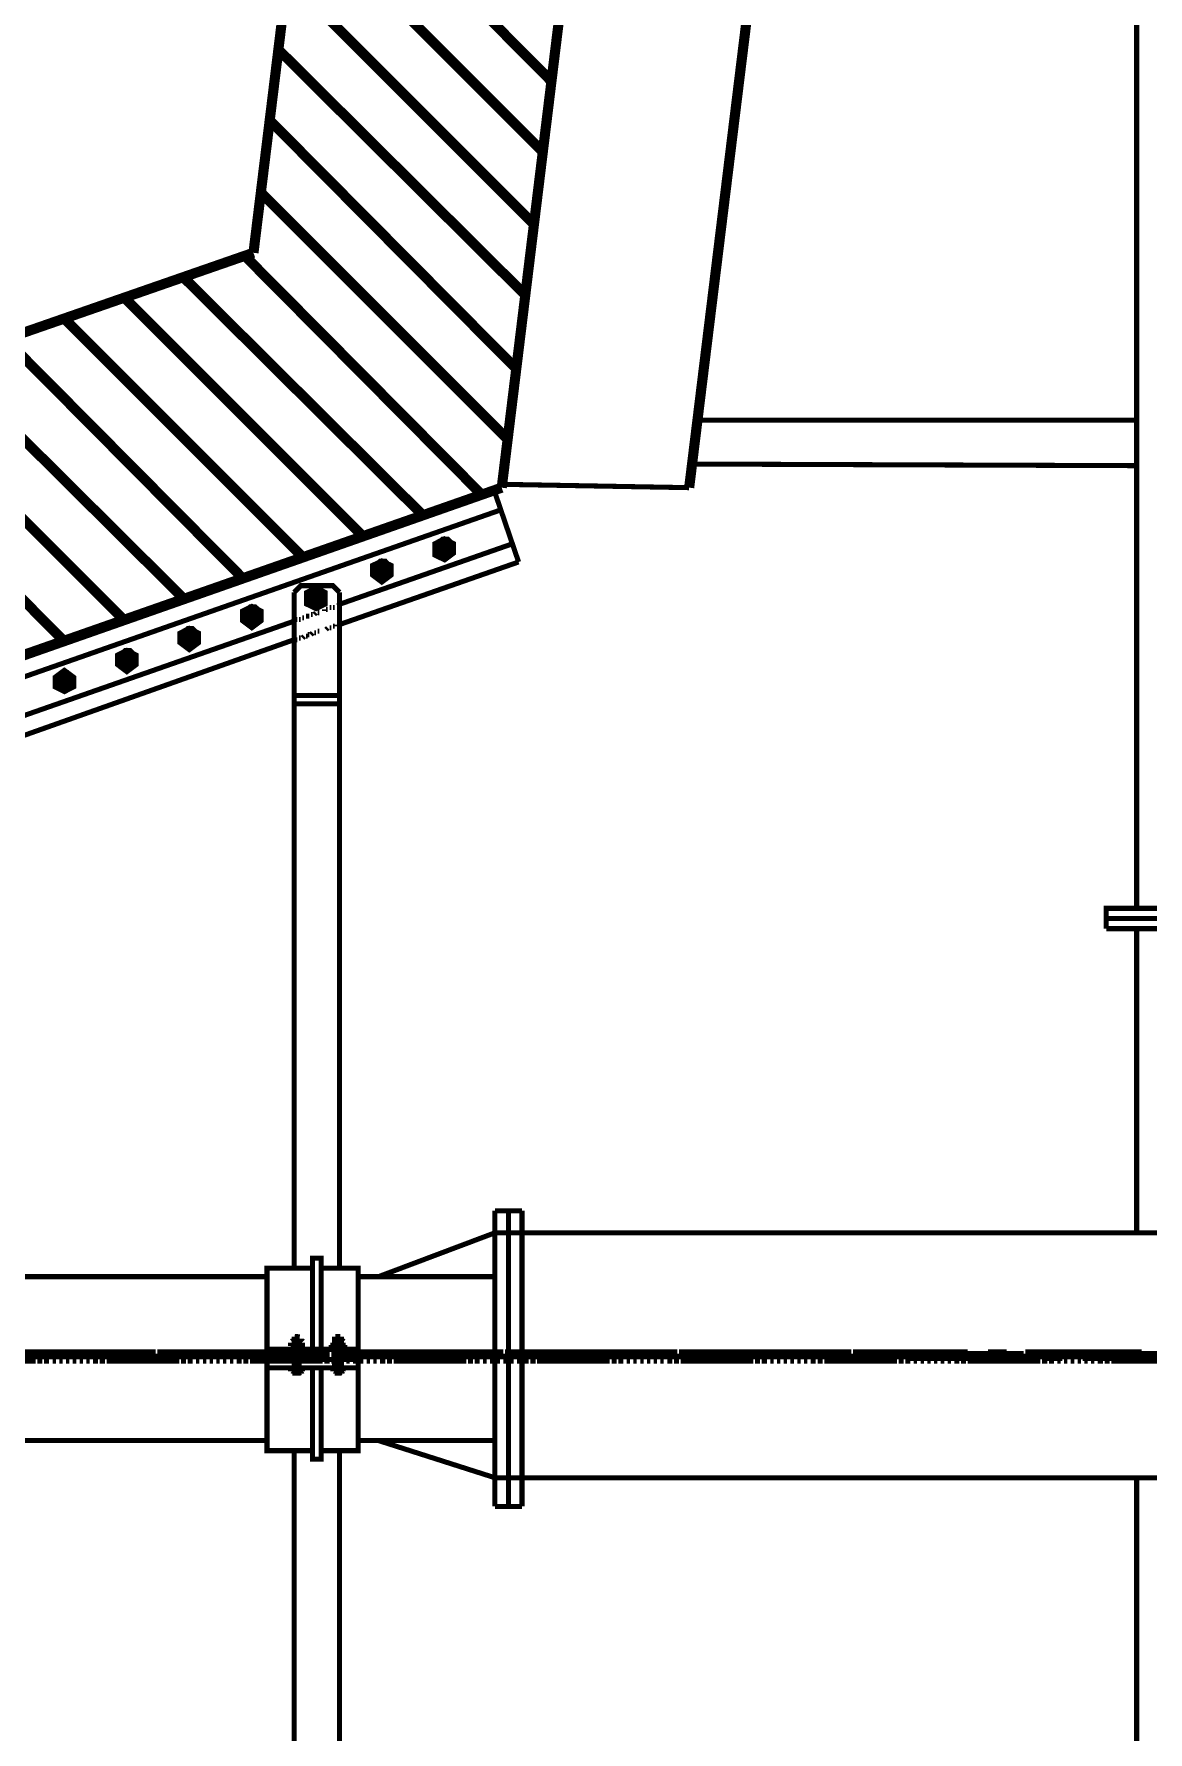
# Model space of a CAD drawing. Extents: x 0.2 to 11.5, y 0.7 to 15.9.
# Drawn here: x 3.801 to 4.9, y 8.944 to 10.619 of the extents above; entities that cross this region are included whole.
import ezdxf

# ---------------------------------------------------------------- set-up
doc = ezdxf.new("R2010")
doc.units = 0
doc.layers.get('0').update_dxf_attribs({"linetype": 'CONTINUOUS'})

msp = doc.modelspace()

# ---------------------------------------------------------------- linework, layer by layer
at = {"color": 6}
for points, const_width in [([(4.46724, 14.0711), (4.01719, 10.4028)], 0.01), ([(4.70725, 13.8061), (4.26221, 10.1711)], 0.01), ([(4.89388, 13.8061), (4.44721, 10.1711)], 0.01), ([(3.30225, 10.1545), (4.01719, 10.4028)], 0.01), ([(3.55225, 9.92279), (4.26221, 10.1711)], 0.01), ([(4.44721, 10.1711), (4.26221, 10.1744)], 0.005), ([(4.07557, 9.22114), (4.03054, 9.22114), (4.03054, 9.4011), (4.07557, 9.4011)], 0.005), ([(4.08388, 9.4011), (4.12056, 9.4011), (4.12056, 9.22114), (4.08388, 9.22114)], 0.005), ([(4.12056, 9.32112), (4.03054, 9.32112)], 0.005), ([(4.12056, 9.31108), (4.03054, 9.31108)], 0.005), ([(4.12056, 9.30279), (4.03054, 9.30279)], 0.005)]:
    msp.add_lwpolyline(points, dxfattribs=dict(at, const_width=const_width))
at = {"color": 0}
for points, const_width in [([(4.88889, 13.6861), (4.88889, 9.75612)], 0.005), ([(4.19721, 10.1061), (4.21386, 10.1161)], 0.01), ([(4.21056, 10.1028), (4.20057, 10.1195)], 0.01), ([(4.14887, 10.0811), (4.13889, 10.0978)], 0.01), ([(4.13558, 10.0844), (4.15224, 10.0945)], 0.01), ([(4.07053, 10.0578), (4.08724, 10.0661)], 0.01), ([(4.08225, 10.0545), (4.07389, 10.0694)], 0.01), ([(4.00722, 10.0394), (4.02387, 10.0494)], 0.01), ([(4.02056, 10.0361), (4.01058, 10.0528)], 0.01), ([(3.95888, 10.0144), (3.94889, 10.0311)], 0.01), ([(3.94553, 10.0178), (3.96224, 10.0278)], 0.01), ([(3.8839, 9.9961), (3.90056, 10.0061)], 0.01), ([(3.89725, 9.99278), (3.88721, 10.0094)], 0.01), ([(3.82389, 9.97444), (3.83886, 9.98443)], 0.01), ([(3.83556, 9.97114), (3.82721, 9.98779)], 0.01), ([(4.88889, 9.73611), (4.88889, 9.43608)], 0.005), ([(4.88889, 8.89442), (4.88889, 9.19444)], 0.005)]:
    msp.add_lwpolyline(points, dxfattribs=dict(at, const_width=const_width))
at = {"color": 3}
for points, const_width in [([(4.0689, 10.8161), (4.31054, 10.5727)], 0.01), ([(4.06054, 10.7445), (4.30225, 10.5028)], 0.01), ([(4.05057, 10.6744), (4.29389, 10.4311)], 0.01), ([(4.04221, 10.6028), (4.28554, 10.3611)], 0.01), ([(4.0339, 10.5328), (4.27556, 10.2894)], 0.01), ([(4.02556, 10.4611), (4.26719, 10.2195)], 0.01), ([(4.0089, 10.3995), (4.24224, 10.1644)], 0.01), ([(3.94889, 10.3778), (4.18386, 10.1444)], 0.01), ([(3.89057, 10.3578), (4.12554, 10.1228)], 0.01), ([(3.83057, 10.3378), (4.06554, 10.1028)], 0.01), ([(3.77225, 10.3178), (4.00722, 10.0811)], 0.01), ([(3.71224, 10.2961), (3.94889, 10.0611)], 0.01), ([(3.65386, 10.2761), (3.88889, 10.0411)], 0.01), ([(3.59554, 10.2561), (3.83057, 10.0194)], 0.01), ([(3.79889, 9.31446), (3.80225, 9.31446)], 0.005), ([(3.80556, 9.31446), (3.80886, 9.31446)], 0.005), ([(3.81222, 9.31446), (3.81554, 9.31446)], 0.005), ([(3.8189, 9.31446), (3.82389, 9.31446)], 0.005), ([(3.82557, 9.31446), (3.83057, 9.31446)], 0.005), ([(3.83225, 9.31446), (3.83724, 9.31446), (3.83886, 9.31446), (3.84392, 9.31446), (3.84554, 9.31446), (3.85053, 9.31446), (3.85221, 9.31446), (3.85721, 9.31446), (3.85889, 9.31446), (3.86388, 9.31446), (3.86556, 9.31446), (3.87056, 9.31446), (3.87224, 9.31446), (3.87722, 9.31446), (3.8789, 9.31446), (3.8839, 9.31446), (3.88558, 9.31446), (3.89057, 9.31446), (3.89219, 9.31446), (3.89725, 9.31446)], 0.005), ([(3.89887, 9.31446), (3.90386, 9.31446)], 0.005), ([(3.90554, 9.31446), (3.91054, 9.31446)], 0.005), ([(3.9139, 9.31446), (3.91721, 9.31446)], 0.005), ([(3.92057, 9.31446), (3.92389, 9.31446)], 0.005), ([(3.92725, 9.31446), (3.93056, 9.31446)], 0.005), ([(3.93386, 9.31446), (3.93722, 9.31446)], 0.005), ([(3.94054, 9.31446), (3.9439, 9.31446)], 0.005), ([(3.94721, 9.31446), (3.95057, 9.31446)], 0.005), ([(3.95389, 9.31446), (3.95725, 9.31446)], 0.005), ([(3.96056, 9.31446), (3.96556, 9.31446)], 0.005), ([(3.96724, 9.31446), (3.97222, 9.31446)], 0.005), ([(3.9739, 9.31446), (3.97889, 9.31446), (3.98058, 9.31446), (3.98557, 9.31446), (3.98719, 9.31446), (3.99224, 9.31446), (3.99387, 9.31446), (3.99892, 9.31446), (4.00054, 9.31446), (4.00553, 9.31446), (4.00722, 9.31446), (4.01221, 9.31446), (4.01389, 9.31446), (4.01888, 9.31446), (4.02056, 9.31446), (4.02556, 9.31446), (4.02724, 9.31446), (4.03222, 9.31446), (4.0339, 9.31446), (4.0389, 9.31446)], 0.005), ([(4.04058, 9.31446), (4.04557, 9.31446)], 0.005), ([(4.04719, 9.31446), (4.05225, 9.31446)], 0.005), ([(4.05556, 9.31446), (4.05886, 9.31446)], 0.005), ([(4.06222, 9.31446), (4.06554, 9.31446)], 0.005), ([(4.0689, 9.31446), (4.07221, 9.31446)], 0.005), ([(4.07557, 9.31446), (4.07889, 9.31446)], 0.005), ([(4.08225, 9.31446), (4.08556, 9.31446)], 0.005), ([(4.08886, 9.31446), (4.09224, 9.31446)], 0.005), ([(4.09554, 9.31446), (4.0989, 9.31446)], 0.005), ([(4.10221, 9.31446), (4.10721, 9.31446)], 0.005), ([(4.10889, 9.31446), (4.11388, 9.31446)], 0.005), ([(4.11556, 9.31446), (4.12056, 9.31446), (4.12224, 9.31446), (4.12722, 9.31446), (4.1289, 9.31446), (4.1339, 9.31446), (4.13558, 9.31446), (4.14057, 9.31446), (4.14219, 9.31446), (4.14725, 9.31446), (4.14887, 9.31446), (4.15386, 9.31446), (4.15554, 9.31446), (4.16054, 9.31446), (4.16222, 9.31446), (4.16721, 9.31446), (4.16889, 9.31446), (4.17389, 9.31446), (4.17557, 9.31446), (4.18056, 9.31446)], 0.005), ([(4.18224, 9.31446), (4.18722, 9.31446)], 0.005), ([(4.18892, 9.31446), (4.1939, 9.31446)], 0.005), ([(4.19721, 9.31446), (4.20057, 9.31446)], 0.005), ([(4.20389, 9.31446), (4.20725, 9.31446)], 0.005), ([(4.21056, 9.31446), (4.21386, 9.31446)], 0.005), ([(4.21724, 9.31446), (4.22054, 9.31446)], 0.005), ([(4.2239, 9.31446), (4.22721, 9.31446)], 0.005), ([(4.23058, 9.31446), (4.23389, 9.31446)], 0.005), ([(4.23719, 9.31446), (4.24056, 9.31446)], 0.005), ([(4.24387, 9.31446), (4.24892, 9.31446)], 0.005), ([(4.25054, 9.31446), (4.25553, 9.31446)], 0.005), ([(4.25722, 9.31446), (4.26221, 9.31446), (4.26389, 9.31446), (4.26888, 9.31446), (4.27056, 9.31446), (4.27556, 9.31446), (4.27724, 9.31446), (4.28222, 9.31446), (4.2839, 9.31446), (4.2889, 9.31446), (4.29058, 9.31446), (4.29557, 9.31446), (4.29719, 9.31446), (4.30225, 9.31446), (4.30388, 9.31446), (4.30886, 9.31446), (4.31054, 9.31446), (4.31554, 9.31446), (4.31722, 9.31446), (4.32221, 9.31446)], 0.005), ([(4.32389, 9.31446), (4.32889, 9.31446)], 0.005), ([(4.33057, 9.31446), (4.33556, 9.31446)], 0.005), ([(4.33886, 9.31446), (4.34224, 9.31446)], 0.005), ([(4.34554, 9.31446), (4.3489, 9.31446)], 0.005), ([(4.35221, 9.31446), (4.35558, 9.31446)], 0.005), ([(4.35889, 9.31446), (4.36219, 9.31446)], 0.005), ([(4.36556, 9.31446), (4.36887, 9.31446)], 0.005), ([(4.37224, 9.31446), (4.37554, 9.31446)], 0.005), ([(4.3789, 9.31446), (4.38222, 9.31446)], 0.005), ([(4.38558, 9.31446), (4.39057, 9.31446)], 0.005), ([(4.39219, 9.31446), (4.39725, 9.31446)], 0.005), ([(4.39887, 9.31446), (4.40386, 9.31446), (4.40554, 9.31446), (4.41054, 9.31446), (4.41222, 9.31446), (4.41721, 9.31446), (4.41889, 9.31446), (4.42389, 9.31446), (4.42557, 9.31446), (4.43056, 9.31446), (4.43224, 9.31446), (4.43722, 9.31446), (4.43892, 9.31446), (4.4439, 9.31446), (4.44553, 9.31446), (4.45057, 9.31446), (4.45221, 9.31446), (4.45725, 9.31446), (4.45888, 9.31446), (4.46386, 9.31446)], 0.005), ([(4.46556, 9.31446), (4.47054, 9.31446)], 0.005), ([(4.47222, 9.31446), (4.47721, 9.31446)], 0.005), ([(4.48058, 9.31446), (4.48389, 9.31446)], 0.005), ([(4.48719, 9.31446), (4.49056, 9.31446)], 0.005), ([(4.49387, 9.31446), (4.49724, 9.31446)], 0.005), ([(4.50054, 9.31446), (4.5039, 9.31446)], 0.005), ([(4.50722, 9.31446), (4.51058, 9.31446)], 0.005), ([(4.51389, 9.31446), (4.51719, 9.31446)], 0.005), ([(4.52056, 9.31446), (4.52387, 9.31446)], 0.005), ([(4.52724, 9.31446), (4.53222, 9.31446)], 0.005), ([(4.5339, 9.31446), (4.5389, 9.31446)], 0.005), ([(4.54058, 9.31446), (4.54557, 9.31446), (4.54719, 9.31446), (4.55225, 9.31446), (4.55388, 9.31446), (4.55886, 9.31446), (4.56054, 9.31446), (4.56554, 9.31446), (4.56722, 9.31446), (4.57221, 9.31446), (4.57389, 9.31446), (4.57889, 9.31446), (4.58057, 9.31446), (4.58556, 9.31446), (4.58724, 9.31446), (4.59224, 9.31446), (4.59392, 9.31446), (4.5989, 9.31446), (4.60053, 9.31446), (4.60558, 9.31446)], 0.005), ([(4.60721, 9.31446), (4.61219, 9.31446)], 0.005), ([(4.61388, 9.31446), (4.61887, 9.31446)], 0.005), ([(4.62224, 9.31446), (4.62554, 9.31446)], 0.005), ([(4.6289, 9.31446), (4.63222, 9.31446)], 0.005), ([(4.63558, 9.31446), (4.63889, 9.31446)], 0.005), ([(4.64219, 9.31446), (4.64556, 9.31446)], 0.005), ([(4.64887, 9.31446), (4.65224, 9.31446)], 0.005), ([(4.65554, 9.31446), (4.6589, 9.31446)], 0.005), ([(4.66222, 9.31446), (4.66558, 9.31446)], 0.005), ([(4.66889, 9.31446), (4.67389, 9.31446)], 0.005), ([(4.67557, 9.31446), (4.68056, 9.31446)], 0.005), ([(4.68224, 9.31446), (4.68722, 9.31446), (4.68892, 9.31446), (4.6939, 9.31446), (4.69553, 9.31446), (4.70057, 9.31446), (4.70221, 9.31446), (4.70725, 9.31446), (4.70888, 9.31446), (4.71386, 9.31446), (4.71556, 9.31446), (4.72054, 9.31446), (4.72222, 9.31446), (4.72721, 9.31446), (4.72889, 9.31446), (4.73389, 9.31446), (4.73557, 9.31446), (4.74056, 9.31446), (4.74224, 9.31446), (4.74724, 9.31446)], 0.005), ([(4.74892, 9.31446), (4.7539, 9.31446)], 0.005), ([(4.75553, 9.31446), (4.76058, 9.31446)], 0.005), ([(4.76389, 9.31446), (4.76719, 9.31446)], 0.005), ([(4.77056, 9.31446), (4.77387, 9.31446)], 0.005), ([(4.77724, 9.31446), (4.78054, 9.31446)], 0.005), ([(4.7839, 9.31446), (4.78722, 9.31446)], 0.005), ([(4.79058, 9.31446), (4.79389, 9.31446)], 0.005), ([(4.79719, 9.31446), (4.80057, 9.31446)], 0.005), ([(4.80388, 9.31446), (4.80724, 9.31446)], 0.005), ([(4.81054, 9.31446), (4.81554, 9.31446)], 0.005), ([(4.81722, 9.31446), (4.82221, 9.31446)], 0.005), ([(4.82389, 9.31446), (4.82889, 9.31446), (4.83057, 9.31446), (4.83556, 9.31446), (4.83724, 9.31446), (4.84224, 9.31446), (4.84392, 9.31446), (4.8489, 9.31446), (4.85053, 9.31446), (4.85558, 9.31446), (4.85721, 9.31446), (4.86219, 9.31446), (4.86388, 9.31446), (4.86887, 9.31446), (4.87056, 9.31446), (4.87554, 9.31446), (4.87722, 9.31446), (4.88222, 9.31446), (4.8839, 9.31446), (4.88889, 9.31446)], 0.005), ([(4.89057, 9.31446), (4.89556, 9.31446)], 0.005), ([(4.89725, 9.31446), (4.90224, 9.31446)], 0.005), ([(3.73058, 9.30946), (3.73557, 9.30946), (3.73719, 9.30946), (3.74224, 9.30946), (3.74387, 9.30946), (3.74892, 9.30946), (3.75054, 9.30946), (3.75553, 9.30946), (3.75722, 9.30946), (3.76221, 9.30946), (3.76389, 9.30946), (3.76888, 9.30946), (3.77056, 9.30946), (3.77556, 9.30946), (3.77724, 9.30946), (3.78222, 9.30946), (3.7839, 9.30946), (3.7889, 9.30946), (3.79058, 9.30946), (3.79557, 9.30946), (3.79719, 9.30946), (3.80225, 9.30946)], 0.005), ([(3.80387, 9.30946), (3.80886, 9.30946)], 0.005), ([(3.81054, 9.30946), (3.81554, 9.30946)], 0.005), ([(3.8189, 9.30946), (3.82221, 9.30946)], 0.005), ([(3.82557, 9.30946), (3.82889, 9.30946)], 0.005), ([(3.83225, 9.30946), (3.83556, 9.30946)], 0.005), ([(3.83886, 9.30946), (3.84224, 9.30946)], 0.005), ([(3.84554, 9.30946), (3.8489, 9.30946)], 0.005), ([(3.85221, 9.30946), (3.85558, 9.30946)], 0.005), ([(3.85889, 9.30946), (3.86388, 9.30946)], 0.005), ([(3.86556, 9.30946), (3.87056, 9.30946)], 0.005), ([(3.87224, 9.30946), (3.87722, 9.30946), (3.8789, 9.30946), (3.8839, 9.30946), (3.88558, 9.30946), (3.89057, 9.30946), (3.89219, 9.30946), (3.89725, 9.30946), (3.89887, 9.30946), (3.90386, 9.30946), (3.90554, 9.30946), (3.91054, 9.30946), (3.91222, 9.30946), (3.91721, 9.30946), (3.91889, 9.30946), (3.92389, 9.30946), (3.92557, 9.30946), (3.93056, 9.30946), (3.93224, 9.30946), (3.93722, 9.30946), (3.93892, 9.30946), (3.9439, 9.30946)], 0.005), ([(3.94553, 9.30946), (3.95057, 9.30946)], 0.005), ([(3.95221, 9.30946), (3.95725, 9.30946)], 0.005), ([(3.96056, 9.30946), (3.96386, 9.30946)], 0.005), ([(3.96724, 9.30946), (3.97054, 9.30946)], 0.005), ([(3.9739, 9.30946), (3.97721, 9.30946)], 0.005), ([(3.98058, 9.30946), (3.98389, 9.30946)], 0.005), ([(3.98719, 9.30946), (3.99056, 9.30946)], 0.005), ([(3.99387, 9.30946), (3.99724, 9.30946)], 0.005), ([(4.00054, 9.30946), (4.00553, 9.30946)], 0.005), ([(4.00722, 9.30946), (4.01221, 9.30946)], 0.005), ([(4.01389, 9.30946), (4.01888, 9.30946), (4.02056, 9.30946), (4.02556, 9.30946), (4.02724, 9.30946), (4.03222, 9.30946), (4.0339, 9.30946), (4.0389, 9.30946), (4.04058, 9.30946), (4.04557, 9.30946), (4.04719, 9.30946), (4.05225, 9.30946), (4.05387, 9.30946), (4.05886, 9.30946), (4.06054, 9.30946), (4.06554, 9.30946), (4.06722, 9.30946), (4.07221, 9.30946), (4.07389, 9.30946), (4.07889, 9.30946), (4.08057, 9.30946), (4.08556, 9.30946)], 0.005), ([(4.08724, 9.30946), (4.09224, 9.30946)], 0.005), ([(4.09392, 9.30946), (4.0989, 9.30946)], 0.005), ([(4.10221, 9.30946), (4.10558, 9.30946)], 0.005), ([(4.10889, 9.30946), (4.11219, 9.30946)], 0.005), ([(4.11556, 9.30946), (4.11887, 9.30946)], 0.005), ([(4.12224, 9.30946), (4.12554, 9.30946)], 0.005), ([(4.1289, 9.30946), (4.13222, 9.30946)], 0.005), ([(4.13558, 9.30946), (4.13889, 9.30946)], 0.005), ([(4.14219, 9.30946), (4.14725, 9.30946)], 0.005), ([(4.14887, 9.30946), (4.15386, 9.30946)], 0.005), ([(4.15554, 9.30946), (4.16054, 9.30946), (4.16222, 9.30946), (4.16721, 9.30946), (4.16889, 9.30946), (4.17389, 9.30946), (4.17557, 9.30946), (4.18056, 9.30946), (4.18224, 9.30946), (4.18722, 9.30946), (4.18892, 9.30946), (4.1939, 9.30946), (4.19553, 9.30946), (4.20057, 9.30946), (4.20221, 9.30946), (4.20725, 9.30946), (4.20888, 9.30946), (4.21386, 9.30946), (4.21556, 9.30946), (4.22054, 9.30946), (4.22222, 9.30946), (4.22721, 9.30946)], 0.005), ([(4.22889, 9.30946), (4.23389, 9.30946)], 0.005), ([(4.23557, 9.30946), (4.24056, 9.30946)], 0.005), ([(4.24387, 9.30946), (4.24724, 9.30946)], 0.005), ([(4.25054, 9.30946), (4.2539, 9.30946)], 0.005), ([(4.25722, 9.30946), (4.26058, 9.30946)], 0.005), ([(4.26389, 9.30946), (4.26719, 9.30946)], 0.005), ([(4.27056, 9.30946), (4.27387, 9.30946)], 0.005), ([(4.27724, 9.30946), (4.28054, 9.30946)], 0.005), ([(4.2839, 9.30946), (4.2889, 9.30946)], 0.005), ([(4.29058, 9.30946), (4.29557, 9.30946)], 0.005), ([(4.29719, 9.30946), (4.30225, 9.30946), (4.30388, 9.30946), (4.30886, 9.30946), (4.31054, 9.30946), (4.31554, 9.30946), (4.31722, 9.30946), (4.32221, 9.30946), (4.32389, 9.30946), (4.32889, 9.30946), (4.33057, 9.30946), (4.33556, 9.30946), (4.33724, 9.30946), (4.34224, 9.30946), (4.34392, 9.30946), (4.3489, 9.30946), (4.35053, 9.30946), (4.35558, 9.30946), (4.35721, 9.30946), (4.36219, 9.30946), (4.36388, 9.30946), (4.36887, 9.30946)], 0.005), ([(4.37056, 9.30946), (4.37554, 9.30946)], 0.005), ([(4.37722, 9.30946), (4.38222, 9.30946)], 0.005), ([(4.38558, 9.30946), (4.38889, 9.30946)], 0.005), ([(4.39219, 9.30946), (4.39556, 9.30946)], 0.005), ([(4.39887, 9.30946), (4.40224, 9.30946)], 0.005), ([(4.40554, 9.30946), (4.4089, 9.30946)], 0.005), ([(4.41222, 9.30946), (4.41558, 9.30946)], 0.005), ([(4.41889, 9.30946), (4.42219, 9.30946)], 0.005), ([(4.42557, 9.30946), (4.43056, 9.30946)], 0.005), ([(4.43224, 9.30946), (4.43722, 9.30946)], 0.005), ([(4.43892, 9.30946), (4.4439, 9.30946), (4.44553, 9.30946), (4.45057, 9.30946), (4.45221, 9.30946), (4.45725, 9.30946), (4.45888, 9.30946), (4.46386, 9.30946), (4.46556, 9.30946), (4.47054, 9.30946), (4.47222, 9.30946), (4.47721, 9.30946), (4.47889, 9.30946), (4.48389, 9.30946), (4.48557, 9.30946), (4.49056, 9.30946), (4.49224, 9.30946), (4.49724, 9.30946), (4.49892, 9.30946), (4.5039, 9.30946), (4.50553, 9.30946), (4.51058, 9.30946)], 0.005), ([(4.51221, 9.30946), (4.51719, 9.30946)], 0.005), ([(4.51888, 9.30946), (4.52387, 9.30946)], 0.005), ([(4.52724, 9.30946), (4.53054, 9.30946)], 0.005), ([(4.5339, 9.30946), (4.53722, 9.30946)], 0.005), ([(4.54058, 9.30946), (4.54389, 9.30946)], 0.005), ([(4.54719, 9.30946), (4.55057, 9.30946)], 0.005), ([(4.55388, 9.30946), (4.55724, 9.30946)], 0.005), ([(4.56054, 9.30946), (4.56392, 9.30946)], 0.005), ([(4.56722, 9.30946), (4.57221, 9.30946)], 0.005), ([(4.57389, 9.30946), (4.57889, 9.30946)], 0.005), ([(4.58057, 9.30946), (4.58556, 9.30946), (4.58724, 9.30946), (4.59224, 9.30946), (4.59392, 9.30946), (4.5989, 9.30946), (4.60053, 9.30946), (4.60558, 9.30946), (4.60721, 9.30946), (4.61219, 9.30946), (4.61388, 9.30946), (4.61887, 9.30946), (4.62056, 9.30946), (4.62554, 9.30946), (4.62722, 9.30946), (4.63222, 9.30946), (4.6339, 9.30946), (4.63889, 9.30946), (4.64057, 9.30946), (4.64556, 9.30946), (4.64725, 9.30946), (4.65224, 9.30946)], 0.005), ([(4.65386, 9.30946), (4.6589, 9.30946)], 0.005), ([(4.66054, 9.30946), (4.66558, 9.30946)], 0.005), ([(4.66889, 9.30946), (4.67219, 9.30946)], 0.005), ([(4.67557, 9.30946), (4.67888, 9.30946)], 0.005), ([(4.68224, 9.30946), (4.68554, 9.30946)], 0.005), ([(4.68892, 9.30946), (4.69222, 9.30946)], 0.005), ([(4.69553, 9.30946), (4.69889, 9.30946)], 0.005), ([(4.70221, 9.30946), (4.70557, 9.30946)], 0.005), ([(4.70888, 9.30946), (4.71386, 9.30946)], 0.005), ([(4.71556, 9.30946), (4.72054, 9.30946)], 0.005), ([(4.72222, 9.30946), (4.72721, 9.30946), (4.72889, 9.30946), (4.73389, 9.30946), (4.73557, 9.30946), (4.74056, 9.30946), (4.74224, 9.30946), (4.74724, 9.30946), (4.74892, 9.30946), (4.7539, 9.30946), (4.75553, 9.30946), (4.76058, 9.30946), (4.76221, 9.30946), (4.76719, 9.30946), (4.76888, 9.30946), (4.77387, 9.30946), (4.77556, 9.30946), (4.78054, 9.30946), (4.78222, 9.30946), (4.78722, 9.30946), (4.7889, 9.30946), (4.79389, 9.30946)], 0.005), ([(4.79557, 9.30946), (4.80057, 9.30946)], 0.005), ([(4.80225, 9.30946), (4.80724, 9.30946)], 0.005), ([(4.81054, 9.30946), (4.81392, 9.30946)], 0.005), ([(4.81722, 9.30946), (4.82053, 9.30946)], 0.005), ([(4.82389, 9.30946), (4.82721, 9.30946)], 0.005), ([(4.83057, 9.30946), (4.83388, 9.30946)], 0.005), ([(4.83724, 9.30946), (4.84056, 9.30946)], 0.005), ([(4.84392, 9.30946), (4.84722, 9.30946)], 0.005), ([(4.85053, 9.30946), (4.85558, 9.30946)], 0.005), ([(4.85721, 9.30946), (4.86219, 9.30946)], 0.005), ([(4.86388, 9.30946), (4.86887, 9.30946), (4.87056, 9.30946), (4.87554, 9.30946), (4.87722, 9.30946), (4.88222, 9.30946), (4.8839, 9.30946), (4.88889, 9.30946), (4.89057, 9.30946), (4.89556, 9.30946), (4.89725, 9.30946), (4.90224, 9.30946), (4.90386, 9.30946), (4.9089, 9.30946), (4.91054, 9.30946), (4.91558, 9.30946), (4.91721, 9.30946), (4.92219, 9.30946), (4.92389, 9.30946), (4.92888, 9.30946), (4.93056, 9.30946), (4.93554, 9.30946)], 0.005)]:
    msp.add_lwpolyline(points, dxfattribs=dict(at, const_width=const_width))
at = {"color": 1}
for points, const_width in [([(4.45557, 10.2378), (4.88889, 10.2378)], 0.005), ([(4.45057, 10.1944), (4.88889, 10.1928)], 0.005), ([(3.75222, 9.31614), (3.86556, 9.31614)], 0.01), ([(3.80724, 9.31614), (3.92057, 9.31614)], 0.01), ([(3.88558, 9.31614), (3.90386, 9.31614)], 0.01), ([(3.92219, 9.31614), (4.03722, 9.31614)], 0.01), ([(3.94054, 9.31614), (3.95888, 9.31614)], 0.01), ([(3.97889, 9.31614), (4.09224, 9.31614)], 0.01), ([(4.05556, 9.31614), (4.07557, 9.31614)], 0.01), ([(4.09392, 9.31614), (4.20888, 9.31614)], 0.01), ([(4.11219, 9.31614), (4.13053, 9.31614)], 0.01), ([(4.14887, 9.31614), (4.26389, 9.31614)], 0.01), ([(4.22721, 9.31614), (4.24724, 9.31614)], 0.01), ([(4.26557, 9.31614), (4.38053, 9.31614)], 0.01), ([(4.28222, 9.31614), (4.30225, 9.31614)], 0.01), ([(4.32053, 9.31614), (4.43554, 9.31614)], 0.01), ([(4.39887, 9.31614), (4.41721, 9.31614)], 0.01), ([(4.43722, 9.31614), (4.55057, 9.31614)], 0.01), ([(4.45389, 9.31614), (4.4739, 9.31614)], 0.01), ([(4.49224, 9.31614), (4.60721, 9.31614)], 0.01), ([(4.57053, 9.31614), (4.58886, 9.31614)], 0.01), ([(4.60889, 9.31614), (4.72222, 9.31614)], 0.01), ([(4.62554, 9.31614), (4.64388, 9.31446)], 0.01), ([(4.6639, 9.31446), (4.77724, 9.31446)], 0.01), ([(4.74224, 9.31614), (4.76058, 9.31614)], 0.01), ([(4.77886, 9.31614), (4.89388, 9.31614)], 0.01), ([(4.79719, 9.31446), (4.81554, 9.31446)], 0.01), ([(4.83556, 9.31446), (4.94889, 9.31446)], 0.01)]:
    msp.add_lwpolyline(points, dxfattribs=dict(at, const_width=const_width))
at = {"color": 5, "const_width": 0.005}
for points in [[(3.35721, 9.85113), (4.25553, 10.1661)], [(3.36219, 9.85612), (4.26221, 10.1711)], [(4.27886, 10.0978), (4.25553, 10.1661)], [(3.36219, 9.83442), (4.26221, 10.1495)], [(4.10221, 10.0561), (4.27387, 10.1161)], [(4.10221, 10.0361), (4.27886, 10.0978)], [(4.05724, 10.0678), (4.06392, 10.0744), (4.09554, 10.0744), (4.10221, 10.0678)], [(4.05724, 9.4011), (4.05724, 10.0678)], [(4.10221, 9.4011), (4.10221, 10.0678)], [(4.07889, 10.0478), (4.07721, 10.0461)], [(4.08225, 10.0478), (4.08057, 10.0478)], [(4.08724, 10.0511), (4.08724, 10.0494)], [(4.09056, 10.0511), (4.08886, 10.0511)], [(4.09392, 10.0528), (4.09224, 10.0528)], [(4.09722, 10.0528), (4.09554, 10.0528)], [(4.10221, 10.0561), (4.10053, 10.0545)], [(3.71386, 9.91943), (4.05724, 10.0394)], [(4.06054, 10.0411), (4.05886, 10.0411)], [(4.06392, 10.0411), (4.06222, 10.0411)], [(4.06722, 10.0428), (4.06554, 10.0428)], [(4.07221, 10.0444), (4.07053, 10.0444), (4.0689, 10.0444)], [(4.07557, 10.0461), (4.07389, 10.0461)], [(4.09056, 10.0328), (4.08886, 10.0311)], [(4.09392, 10.0328), (4.09224, 10.0328)], [(4.09722, 10.0344), (4.09554, 10.0344)], [(4.0989, 10.0361), (4.0989, 10.0344)], [(4.10221, 10.0361), (4.10053, 10.0361)], [(3.71386, 9.89947), (4.05724, 10.0211)], [(4.06054, 10.0211), (4.05886, 10.0211)], [(4.06392, 10.0228), (4.06222, 10.0228)], [(4.06722, 10.0245), (4.06554, 10.0228)], [(4.07053, 10.0245), (4.0689, 10.0245)], [(4.07221, 10.0261), (4.07053, 10.0261)], [(4.07557, 10.0278), (4.07389, 10.0261)], [(4.07889, 10.0278), (4.07721, 10.0278)], [(4.08225, 10.0295), (4.08057, 10.0295)], [(4.10221, 9.9661), (4.05724, 9.9661)], [(4.10221, 9.95779), (4.05724, 9.95779)], [(5.12554, 9.75612), (4.85889, 9.75612), (4.85889, 9.7461)], [(4.85889, 9.7461), (5.12554, 9.7461), (4.85889, 9.7461), (4.85889, 9.73611)], [(4.85889, 9.73611), (5.12554, 9.73611)], [(4.05724, 9.22114), (4.05724, 8.5561)], [(4.10221, 9.22114), (4.10221, 8.5561)]]:
    msp.add_lwpolyline(points, dxfattribs=at)
at = {"color": 0, "const_width": 0.01}
for points in [[(4.21224, 10.1078), (4.20557, 10.1028), (4.19889, 10.1061), (4.19889, 10.1144), (4.20557, 10.1178), (4.21224, 10.1144), (4.21224, 10.1078)], [(4.20057, 10.1119), (4.20057, 10.1105), (4.20497, 10.1061), (4.20638, 10.1061), (4.20785, 10.1061), (4.21224, 10.1105), (4.21224, 10.1119), (4.21224, 10.1134), (4.20785, 10.1178), (4.20638, 10.1178), (4.20497, 10.1178), (4.20057, 10.1134), (4.20057, 10.1119)], [(4.20221, 10.1119), (4.20221, 10.1109), (4.20535, 10.1078), (4.20638, 10.1078), (4.20747, 10.1078), (4.21056, 10.1109), (4.21056, 10.1119), (4.21056, 10.113), (4.20747, 10.1161), (4.20638, 10.1161), (4.20535, 10.1161), (4.20221, 10.113), (4.20221, 10.1119)], [(4.15056, 10.0861), (4.14388, 10.0811), (4.13721, 10.0861), (4.13721, 10.0928), (4.14388, 10.0961), (4.15056, 10.0928), (4.15056, 10.0861)], [(4.13889, 10.0903), (4.13889, 10.0888), (4.14328, 10.0844), (4.14475, 10.0844), (4.14621, 10.0844), (4.15056, 10.0888), (4.15056, 10.0903), (4.15056, 10.0917), (4.14621, 10.0961), (4.14475, 10.0961), (4.14328, 10.0961), (4.13889, 10.0917), (4.13889, 10.0903)], [(4.14057, 10.0903), (4.14057, 10.0893), (4.14372, 10.0861), (4.14475, 10.0861), (4.14578, 10.0861), (4.14887, 10.0893), (4.14887, 10.0903), (4.14887, 10.0914), (4.14578, 10.0945), (4.14475, 10.0945), (4.14372, 10.0945), (4.14057, 10.0914), (4.14057, 10.0903)], [(4.08556, 10.0578), (4.07889, 10.0545), (4.07221, 10.0578), (4.07221, 10.0661), (4.07889, 10.0694), (4.08556, 10.0661), (4.08556, 10.0578)], [(4.07389, 10.0636), (4.07389, 10.0622), (4.07829, 10.0578), (4.07969, 10.0578), (4.08117, 10.0578), (4.08556, 10.0622), (4.08556, 10.0636), (4.08556, 10.0651), (4.08117, 10.0694), (4.07969, 10.0694), (4.07829, 10.0694), (4.07389, 10.0651), (4.07389, 10.0636)], [(4.07557, 10.0636), (4.07557, 10.0626), (4.07867, 10.0595), (4.07969, 10.0595), (4.08078, 10.0595), (4.08388, 10.0626), (4.08388, 10.0636), (4.08388, 10.0647), (4.08078, 10.0678), (4.07969, 10.0678), (4.07867, 10.0678), (4.07557, 10.0647), (4.07557, 10.0636)], [(4.02225, 10.0411), (4.01557, 10.0361), (4.0089, 10.0411), (4.0089, 10.0478), (4.01557, 10.0511), (4.02225, 10.0478), (4.02225, 10.0411)], [(4.01058, 10.0453), (4.01058, 10.0438), (4.01497, 10.0394), (4.01639, 10.0394), (4.01785, 10.0394), (4.02225, 10.0438), (4.02225, 10.0453), (4.02225, 10.0468), (4.01785, 10.0511), (4.01639, 10.0511), (4.01497, 10.0511), (4.01058, 10.0468), (4.01058, 10.0453)], [(4.01221, 10.0453), (4.01221, 10.0443), (4.01535, 10.0411), (4.01639, 10.0411), (4.01747, 10.0411), (4.02056, 10.0443), (4.02056, 10.0453), (4.02056, 10.0463), (4.01747, 10.0494), (4.01639, 10.0494), (4.01535, 10.0494), (4.01221, 10.0463), (4.01221, 10.0453)], [(3.96056, 10.0194), (3.95389, 10.0144), (3.94721, 10.0194), (3.94721, 10.0261), (3.95389, 10.0295), (3.96056, 10.0261), (3.96056, 10.0194)], [(3.94889, 10.0236), (3.94889, 10.0222), (3.95329, 10.0178), (3.95469, 10.0178), (3.95617, 10.0178), (3.96056, 10.0222), (3.96056, 10.0236), (3.96056, 10.0251), (3.95617, 10.0295), (3.95469, 10.0295), (3.95329, 10.0295), (3.94889, 10.0251), (3.94889, 10.0236)], [(3.95057, 10.0236), (3.95057, 10.0226), (3.95367, 10.0194), (3.95469, 10.0194), (3.95578, 10.0194), (3.95888, 10.0226), (3.95888, 10.0236), (3.95888, 10.0247), (3.95578, 10.0278), (3.95469, 10.0278), (3.95367, 10.0278), (3.95057, 10.0247), (3.95057, 10.0236)], [(3.89887, 9.99778), (3.89219, 9.99278), (3.88558, 9.99778), (3.88558, 10.0044), (3.89219, 10.0078), (3.89887, 10.0044), (3.89887, 9.99778)], [(3.88721, 10.002), (3.88721, 10.0005), (3.8916, 9.9961), (3.89307, 9.9961), (3.89453, 9.9961), (3.89887, 10.0005), (3.89887, 10.002), (3.89887, 10.0034), (3.89453, 10.0078), (3.89307, 10.0078), (3.8916, 10.0078), (3.88721, 10.0034), (3.88721, 10.002)], [(3.88889, 10.002), (3.88889, 10.0009), (3.89204, 9.99778), (3.89307, 9.99778), (3.89415, 9.99778), (3.89725, 10.0009), (3.89725, 10.002), (3.89725, 10.003), (3.89415, 10.0061), (3.89307, 10.0061), (3.89204, 10.0061), (3.88889, 10.003), (3.88889, 10.002)], [(3.83724, 9.97613), (3.83057, 9.97276), (3.82389, 9.97613), (3.82389, 9.98281), (3.83057, 9.98779), (3.83724, 9.98281), (3.83724, 9.97613)], [(3.82557, 9.98025), (3.82557, 9.97885), (3.82997, 9.97444), (3.83138, 9.97444), (3.83285, 9.97444), (3.83724, 9.97885), (3.83724, 9.98025), (3.83724, 9.98172), (3.83285, 9.98611), (3.83138, 9.98611), (3.82997, 9.98611), (3.82557, 9.98172), (3.82557, 9.98025)], [(3.82721, 9.98025), (3.82721, 9.97922), (3.83035, 9.97613), (3.83138, 9.97613), (3.83247, 9.97613), (3.83556, 9.97922), (3.83556, 9.98025), (3.83556, 9.98133), (3.83247, 9.98443), (3.83138, 9.98443), (3.83035, 9.98443), (3.82721, 9.98133), (3.82721, 9.98025)]]:
    msp.add_lwpolyline(points, close=True, dxfattribs=at)
at = {"color": 5, "const_width": 0.005}
for points in [[(4.08388, 10.0494), (4.08388, 10.0494)], [(4.0989, 10.0545), (4.0989, 10.0545)], [(4.05724, 10.0394), (4.05724, 10.0394)], [(4.08724, 10.0311), (4.08724, 10.0311)], [(4.05724, 10.0211), (4.05724, 10.0211)], [(4.08388, 10.0295), (4.08388, 10.0295)]]:
    msp.add_lwpolyline(points, close=True, dxfattribs=at)
at = {"color": 4, "const_width": 0.005}
for points in [[(4.25553, 9.45779), (4.25553, 9.16613)], [(4.28222, 9.45779), (4.25553, 9.45779)], [(4.26888, 9.45779), (4.26888, 9.16613)], [(4.28222, 9.45779), (4.28222, 9.16613)], [(4.14057, 9.39279), (4.25553, 9.43608)], [(4.25553, 9.43608), (5.86057, 9.43608)], [(4.26888, 9.43608), (4.25553, 9.43608)], [(4.26888, 9.43608), (4.28222, 9.43608)], [(4.26888, 9.41276), (4.26888, 9.2111)], [(3.73058, 9.39279), (4.03054, 9.39279)], [(4.12056, 9.39279), (4.25553, 9.39279)], [(3.73058, 9.23112), (4.03054, 9.23112)], [(4.12056, 9.23112), (4.25553, 9.23112)], [(4.14057, 9.23112), (4.25553, 9.19444)], [(4.26888, 9.19444), (4.25553, 9.19444)], [(4.26888, 9.19444), (4.28222, 9.19444)], [(4.28222, 9.19444), (5.86057, 9.19444)], [(4.28222, 9.16613), (4.25553, 9.16613)]]:
    msp.add_lwpolyline(points, dxfattribs=at)
at = {"color": 6, "const_width": 0.005}
for points in [[(4.07557, 9.32112), (4.07557, 9.41114), (4.08388, 9.41114), (4.08388, 9.32112), (4.07557, 9.32112)], [(4.07557, 9.30279), (4.07557, 9.21278), (4.08388, 9.21278), (4.08388, 9.30279), (4.07557, 9.30279)]]:
    msp.add_lwpolyline(points, close=True, dxfattribs=at)
at = {"color": 2, "const_width": 0.005}
for points in [[(4.05387, 9.32443), (4.05387, 9.32781)], [(4.05794, 9.32889), (4.05772, 9.3291), (4.05512, 9.32915), (4.05485, 9.32894)], [(4.05556, 9.32781), (4.06392, 9.32781)], [(4.05724, 9.32781), (4.05724, 9.33111)], [(4.05724, 9.33111), (4.06222, 9.33111), (4.05724, 9.33111), (4.05724, 9.33111), (4.05724, 9.32781), (4.05724, 9.32943)], [(4.05724, 9.32443), (4.05724, 9.32781)], [(4.05886, 9.29779), (4.06054, 9.3361)], [(4.06392, 9.329), (4.06353, 9.32915), (4.05935, 9.32921), (4.05892, 9.32904)], [(4.06222, 9.32781), (4.06222, 9.33111)], [(4.06222, 9.33111), (4.06222, 9.33111), (4.06222, 9.32781)], [(4.06222, 9.32443), (4.06222, 9.32781)], [(4.06624, 9.32889), (4.06603, 9.3291), (4.06347, 9.32915), (4.06321, 9.32894)], [(4.06554, 9.32443), (4.06554, 9.32781)], [(4.09554, 9.32443), (4.09554, 9.32781)], [(4.09956, 9.32894), (4.09933, 9.32915), (4.09674, 9.3291), (4.09651, 9.32889)], [(4.09722, 9.32781), (4.09722, 9.33111)], [(4.09722, 9.32781), (4.09722, 9.33111), (4.0989, 9.33111)], [(4.10389, 9.33111), (4.09722, 9.33111)], [(4.10389, 9.32781), (4.09722, 9.32781)], [(4.09722, 9.32443), (4.09722, 9.32781)], [(4.10385, 9.32904), (4.10346, 9.32921), (4.09928, 9.32915), (4.09885, 9.329)], [(4.0989, 9.33111), (4.10221, 9.33111)], [(4.10053, 9.29779), (4.10053, 9.3361)], [(4.10221, 9.32781), (4.10221, 9.33111)], [(4.10221, 9.33111), (4.10389, 9.33111), (4.10389, 9.32781), (4.10389, 9.32943)], [(4.10622, 9.32894), (4.10601, 9.32915), (4.1034, 9.3291), (4.10319, 9.32889)], [(4.10389, 9.32443), (4.10389, 9.32781)], [(4.10558, 9.32443), (4.10558, 9.32781)], [(4.05387, 9.32275), (4.05387, 9.32275), (4.05387, 9.32112), (4.06554, 9.32112), (4.06554, 9.32275), (4.05387, 9.32275), (4.06554, 9.32275), (4.06554, 9.32275)], [(4.05485, 9.32497), (4.05507, 9.32482), (4.05767, 9.32482), (4.05789, 9.32497)], [(4.05724, 9.30279), (4.05724, 9.32112)], [(4.05886, 9.32487), (4.05931, 9.32476), (4.06347, 9.32476), (4.06386, 9.32487)], [(4.06222, 9.30279), (4.06222, 9.32112)], [(4.06315, 9.32497), (4.06342, 9.32482), (4.06603, 9.32482), (4.06624, 9.32497)], [(4.09554, 9.32275), (4.09554, 9.32275), (4.10558, 9.32275), (4.10558, 9.32275)], [(4.09651, 9.32497), (4.09679, 9.32482), (4.09939, 9.32482), (4.09961, 9.32497)], [(4.09722, 9.30279), (4.09722, 9.32112)], [(4.09896, 9.32487), (4.09939, 9.32476), (4.10357, 9.32476), (4.10394, 9.32487)], [(4.10319, 9.32497), (4.10346, 9.32482), (4.10607, 9.32482), (4.10628, 9.32497)], [(4.10389, 9.30279), (4.10389, 9.32112)], [(4.05556, 9.30279), (4.06392, 9.30279), (4.06392, 9.30279), (4.06554, 9.30279), (4.05387, 9.30279)], [(4.05387, 9.30279), (4.05387, 9.29943)], [(4.05512, 9.29981), (4.05533, 9.29969), (4.05746, 9.29964), (4.05761, 9.29975)], [(4.05556, 9.29779), (4.06392, 9.29779)], [(4.05849, 9.29818), (4.05897, 9.29807), (4.06375, 9.29801), (4.06418, 9.29813)], [(4.06347, 9.29981), (4.06369, 9.29969), (4.06581, 9.29964), (4.06597, 9.29975)], [(4.06554, 9.29943), (4.06554, 9.30279)], [(4.09554, 9.29943), (4.09554, 9.30279)], [(4.09685, 9.29975), (4.09706, 9.29964), (4.09918, 9.29969), (4.09933, 9.29981)], [(4.10389, 9.29779), (4.09722, 9.29779)], [(4.09858, 9.29813), (4.09907, 9.29801), (4.1039, 9.29807), (4.10433, 9.29818)], [(4.10346, 9.29975), (4.10368, 9.29964), (4.10585, 9.29969), (4.10601, 9.29981)], [(4.10558, 9.30279), (4.10558, 9.29943)]]:
    msp.add_lwpolyline(points, dxfattribs=at)
at = {"color": 3, "const_width": 0.005}
for points in [[(3.80387, 9.31446), (3.80387, 9.31446)], [(3.81054, 9.31446), (3.81054, 9.31446)], [(3.81722, 9.31446), (3.81722, 9.31446)], [(3.91222, 9.31446), (3.91222, 9.31446)], [(3.91889, 9.31446), (3.91889, 9.31446)], [(3.92557, 9.31446), (3.92557, 9.31446)], [(3.93224, 9.31446), (3.93224, 9.31446)], [(3.93892, 9.31446), (3.93892, 9.31446)], [(3.94553, 9.31446), (3.94553, 9.31446)], [(3.95221, 9.31446), (3.95221, 9.31446)], [(3.95888, 9.31446), (3.95888, 9.31446)], [(4.05387, 9.31446), (4.05387, 9.31446)], [(4.06054, 9.31446), (4.06054, 9.31446)], [(4.06722, 9.31446), (4.06722, 9.31446)], [(4.07389, 9.31446), (4.07389, 9.31446)], [(4.08057, 9.31446), (4.08057, 9.31446)], [(4.08724, 9.31446), (4.08724, 9.31446)], [(4.09392, 9.31446), (4.09392, 9.31446)], [(4.10053, 9.31446), (4.10053, 9.31446)], [(4.19553, 9.31446), (4.19553, 9.31446)], [(4.20221, 9.31446), (4.20221, 9.31446)], [(4.20888, 9.31446), (4.20888, 9.31446)], [(4.21556, 9.31446), (4.21556, 9.31446)], [(4.22222, 9.31446), (4.22222, 9.31446)], [(4.22889, 9.31446), (4.22889, 9.31446)], [(4.23557, 9.31446), (4.23557, 9.31446)], [(4.24224, 9.31446), (4.24224, 9.31446)], [(4.33724, 9.31446), (4.33724, 9.31446)], [(4.34392, 9.31446), (4.34392, 9.31446)], [(4.35053, 9.31446), (4.35053, 9.31446)], [(4.35721, 9.31446), (4.35721, 9.31446)], [(4.36388, 9.31446), (4.36388, 9.31446)], [(4.37056, 9.31446), (4.37056, 9.31446)], [(4.37722, 9.31446), (4.37722, 9.31446)], [(4.3839, 9.31446), (4.3839, 9.31446)], [(4.47889, 9.31446), (4.47889, 9.31446)], [(4.48557, 9.31446), (4.48557, 9.31446)], [(4.49224, 9.31446), (4.49224, 9.31446)], [(4.49892, 9.31446), (4.49892, 9.31446)], [(4.50553, 9.31446), (4.50553, 9.31446)], [(4.51221, 9.31446), (4.51221, 9.31446)], [(4.51888, 9.31446), (4.51888, 9.31446)], [(4.52556, 9.31446), (4.52556, 9.31446)], [(4.62056, 9.31446), (4.62056, 9.31446)], [(4.62722, 9.31446), (4.62722, 9.31446)], [(4.6339, 9.31446), (4.6339, 9.31446)], [(4.64057, 9.31446), (4.64057, 9.31446)], [(4.64725, 9.31446), (4.64725, 9.31446)], [(4.65386, 9.31446), (4.65386, 9.31446)], [(4.66054, 9.31446), (4.66054, 9.31446)], [(4.66721, 9.31446), (4.66721, 9.31446)], [(4.76221, 9.31446), (4.76221, 9.31446)], [(4.76888, 9.31446), (4.76888, 9.31446)], [(4.77556, 9.31446), (4.77556, 9.31446)], [(4.78222, 9.31446), (4.78222, 9.31446)], [(4.7889, 9.31446), (4.7889, 9.31446)], [(4.79557, 9.31446), (4.79557, 9.31446)], [(4.80225, 9.31446), (4.80225, 9.31446)], [(4.80886, 9.31446), (4.80886, 9.31446)], [(3.81722, 9.30946), (3.81722, 9.30946)], [(3.82389, 9.30946), (3.82389, 9.30946)], [(3.83057, 9.30946), (3.83057, 9.30946)], [(3.83724, 9.30946), (3.83724, 9.30946)], [(3.84392, 9.30946), (3.84392, 9.30946)], [(3.85053, 9.30946), (3.85053, 9.30946)], [(3.85721, 9.30946), (3.85721, 9.30946)], [(3.95888, 9.30946), (3.95888, 9.30946)], [(3.96556, 9.30946), (3.96556, 9.30946)], [(3.97222, 9.30946), (3.97222, 9.30946)], [(3.97889, 9.30946), (3.97889, 9.30946)], [(3.98557, 9.30946), (3.98557, 9.30946)], [(3.99224, 9.30946), (3.99224, 9.30946)], [(3.99892, 9.30946), (3.99892, 9.30946)], [(4.10053, 9.30946), (4.10053, 9.30946)], [(4.10721, 9.30946), (4.10721, 9.30946)], [(4.11388, 9.30946), (4.11388, 9.30946)], [(4.12056, 9.30946), (4.12056, 9.30946)], [(4.12722, 9.30946), (4.12722, 9.30946)], [(4.1339, 9.30946), (4.1339, 9.30946)], [(4.14057, 9.30946), (4.14057, 9.30946)], [(4.24224, 9.30946), (4.24224, 9.30946)], [(4.24892, 9.30946), (4.24892, 9.30946)], [(4.25553, 9.30946), (4.25553, 9.30946)], [(4.26221, 9.30946), (4.26221, 9.30946)], [(4.26888, 9.30946), (4.26888, 9.30946)], [(4.27556, 9.30946), (4.27556, 9.30946)], [(4.28222, 9.30946), (4.28222, 9.30946)], [(4.3839, 9.30946), (4.3839, 9.30946)], [(4.39057, 9.30946), (4.39057, 9.30946)], [(4.39725, 9.30946), (4.39725, 9.30946)], [(4.40386, 9.30946), (4.40386, 9.30946)], [(4.41054, 9.30946), (4.41054, 9.30946)], [(4.41721, 9.30946), (4.41721, 9.30946)], [(4.42389, 9.30946), (4.42389, 9.30946)], [(4.52556, 9.30946), (4.52556, 9.30946)], [(4.53222, 9.30946), (4.53222, 9.30946)], [(4.5389, 9.30946), (4.5389, 9.30946)], [(4.54557, 9.30946), (4.54557, 9.30946)], [(4.55225, 9.30946), (4.55225, 9.30946)], [(4.55886, 9.30946), (4.55886, 9.30946)], [(4.56554, 9.30946), (4.56554, 9.30946)], [(4.66721, 9.30946), (4.66721, 9.30946)], [(4.67389, 9.30946), (4.67389, 9.30946)], [(4.68056, 9.30946), (4.68056, 9.30946)], [(4.68722, 9.30946), (4.68722, 9.30946)], [(4.6939, 9.30946), (4.6939, 9.30946)], [(4.70057, 9.30946), (4.70057, 9.30946)], [(4.70725, 9.30946), (4.70725, 9.30946)], [(4.80886, 9.30946), (4.80886, 9.30946)], [(4.81554, 9.30946), (4.81554, 9.30946)], [(4.82221, 9.30946), (4.82221, 9.30946)], [(4.82889, 9.30946), (4.82889, 9.30946)], [(4.83556, 9.30946), (4.83556, 9.30946)], [(4.84224, 9.30946), (4.84224, 9.30946)], [(4.8489, 9.30946), (4.8489, 9.30946)]]:
    msp.add_lwpolyline(points, close=True, dxfattribs=at)
at = {"color": 2, "const_width": 0.005}
for points in [[(4.10721, 9.32275), (4.10721, 9.32112), (4.09392, 9.32112), (4.09392, 9.32275), (4.10721, 9.32275)], [(4.05556, 9.30279), (4.05556, 9.30279), (4.05556, 9.30279)], [(4.05724, 9.30279), (4.05724, 9.29943), (4.05724, 9.30279)], [(4.06222, 9.30279), (4.06222, 9.29943), (4.06222, 9.30279)], [(4.06392, 9.30279), (4.06392, 9.30279)], [(4.10558, 9.30279), (4.09554, 9.30279), (4.09554, 9.30279), (4.09554, 9.30279), (4.10558, 9.30279)], [(4.09722, 9.30279), (4.09722, 9.30279)], [(4.09722, 9.30279), (4.09722, 9.29943), (4.09722, 9.30279)], [(4.10389, 9.30279), (4.10389, 9.30279)], [(4.10389, 9.30279), (4.10389, 9.29943), (4.10389, 9.30279)], [(4.10558, 9.30279), (4.10558, 9.30279)]]:
    msp.add_lwpolyline(points, close=True, dxfattribs=at)

doc.saveas('drawing.dxf')
